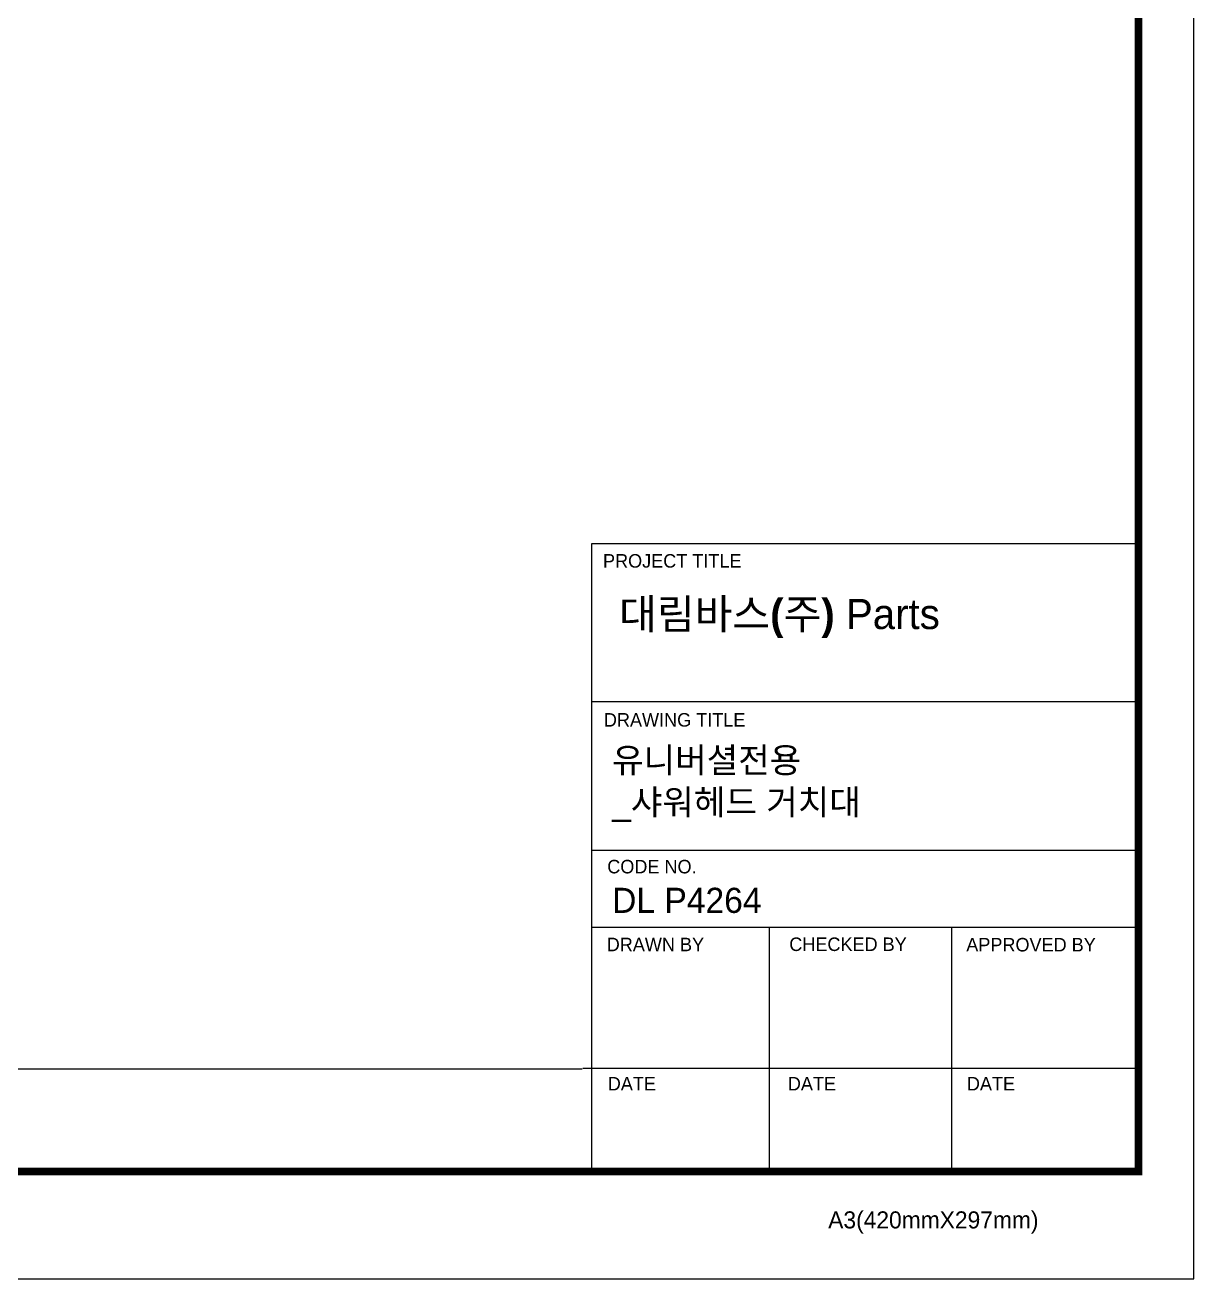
# Model space of a CAD drawing. Extents: x 0 to 781, y 0 to 572.
# Drawn here: x 514.5 to 781.2, y 0 to 286.2 of the extents above; entities that cross this region are included whole.
import ezdxf

# ---------------------------------------------------------------- set-up
doc = ezdxf.new("R2010")
doc.units = 0
doc.header["$LTSCALE"] = 10
doc.header["$MEASUREMENT"] = 0
doc.layers.get('0').update_dxf_attribs({"linetype": 'CONTINUOUS'})
doc.styles.add('Daelim Dimension', font='')
doc.styles.get('Daelim Dimension').set_extended_font_data('나눔고딕')

msp = doc.modelspace()

# ---------------------------------------------------------------- linework, layer by layer
at = {"color": 5, "ltscale": 40}
for p, q in [((768.56, 167.79), (643.71, 167.79)), ((768.56, 131.7), (643.71, 131.7)), ((768.56, 131.7), (643.71, 131.7)), ((768.56, 97.76), (643.71, 97.76)), ((768.56, 97.76), (643.71, 97.76)), ((768.56, 80.25), (643.71, 80.25)), ((768.56, 80.25), (643.71, 80.25)), ((684.26, 80.25), (684.26, 24.51)), ((725.88, 80.25), (725.88, 24.51)), ((768.56, 48.05), (641.74, 48.05)), ((768.56, 48.05), (644.68, 48.05)), ((768.56, 24.51), (661.56, 24.51))]:
    msp.add_line(p, q, dxfattribs=at)
at = {"color": 5, "ltscale": 0.5}
msp.add_line((643.71, 167.79), (643.71, 23.75), dxfattribs=at)
at = {"color": 5}
msp.add_line((12.56, 47.96), (641.59, 47.96), dxfattribs=at)
at = {"ltscale": 0.5}
msp.add_lwpolyline([(0, 0), (781.2, 0), (781.2, 572.4), (0, 572.4)], close=True, dxfattribs=at)
at = {"color": 5, "linetype": 'ByBlock', "lineweight": 200, "const_width": 1.8}
msp.add_lwpolyline([(12.56, 24.51), (768.56, 24.51), (768.56, 559.11), (12.56, 559.11)], close=True, dxfattribs=at)

# ---------------------------------------------------------------- texts
at = {"color": 5, "ltscale": 40, "style": 'Daelim Dimension'}
for s, height, p in [('PROJECT TITLE', 3.0828, (646.35, 162.36)), ('DRAWING TITLE', 3.0828, (646.55, 126.07)), ('CODE NO.', 3.083, (647.32, 92.57)), ('DRAWN BY', 3.083, (647.2, 74.8)), ('CHECKED BY', 3.083, (688.86, 74.85)), ('APPROVED BY', 3.0828, (729.25, 74.75)), ('DATE', 3.083, (647.44, 43.02)), ('DATE', 3.083, (688.53, 43.02)), ('DATE', 3.083, (729.39, 43.02)), ('A3(420mmX297mm)', 3.8908, (697.74, 11.53))]:
    msp.add_text(s, height=height, dxfattribs=at).set_placement(p)
at = {"attachment_point": 1, "style": 'Daelim Dimension'}
for s, insert, char_height, width in [('{\\fPretendard Variable SemiBold|b0|i0|c129|p2;\\C7;대림바스(주)} Parts', (650.03, 155.2), 6.8674, 110.3746), ('DL P4264', (648.43, 89.28), 5.733, 96.4805)]:
    msp.add_mtext(s, dxfattribs=dict(at, insert=insert, char_height=char_height, width=width))
at = {"color": 7, "insert": (648.43, 121.27), "char_height": 5.733, "width": 133.5431, "attachment_point": 1, "style": 'Daelim Dimension'}
msp.add_mtext('{\\C256;유니버셜전용\\P_샤워헤드 거치대}', dxfattribs=at)

doc.saveas('drawing.dxf')
